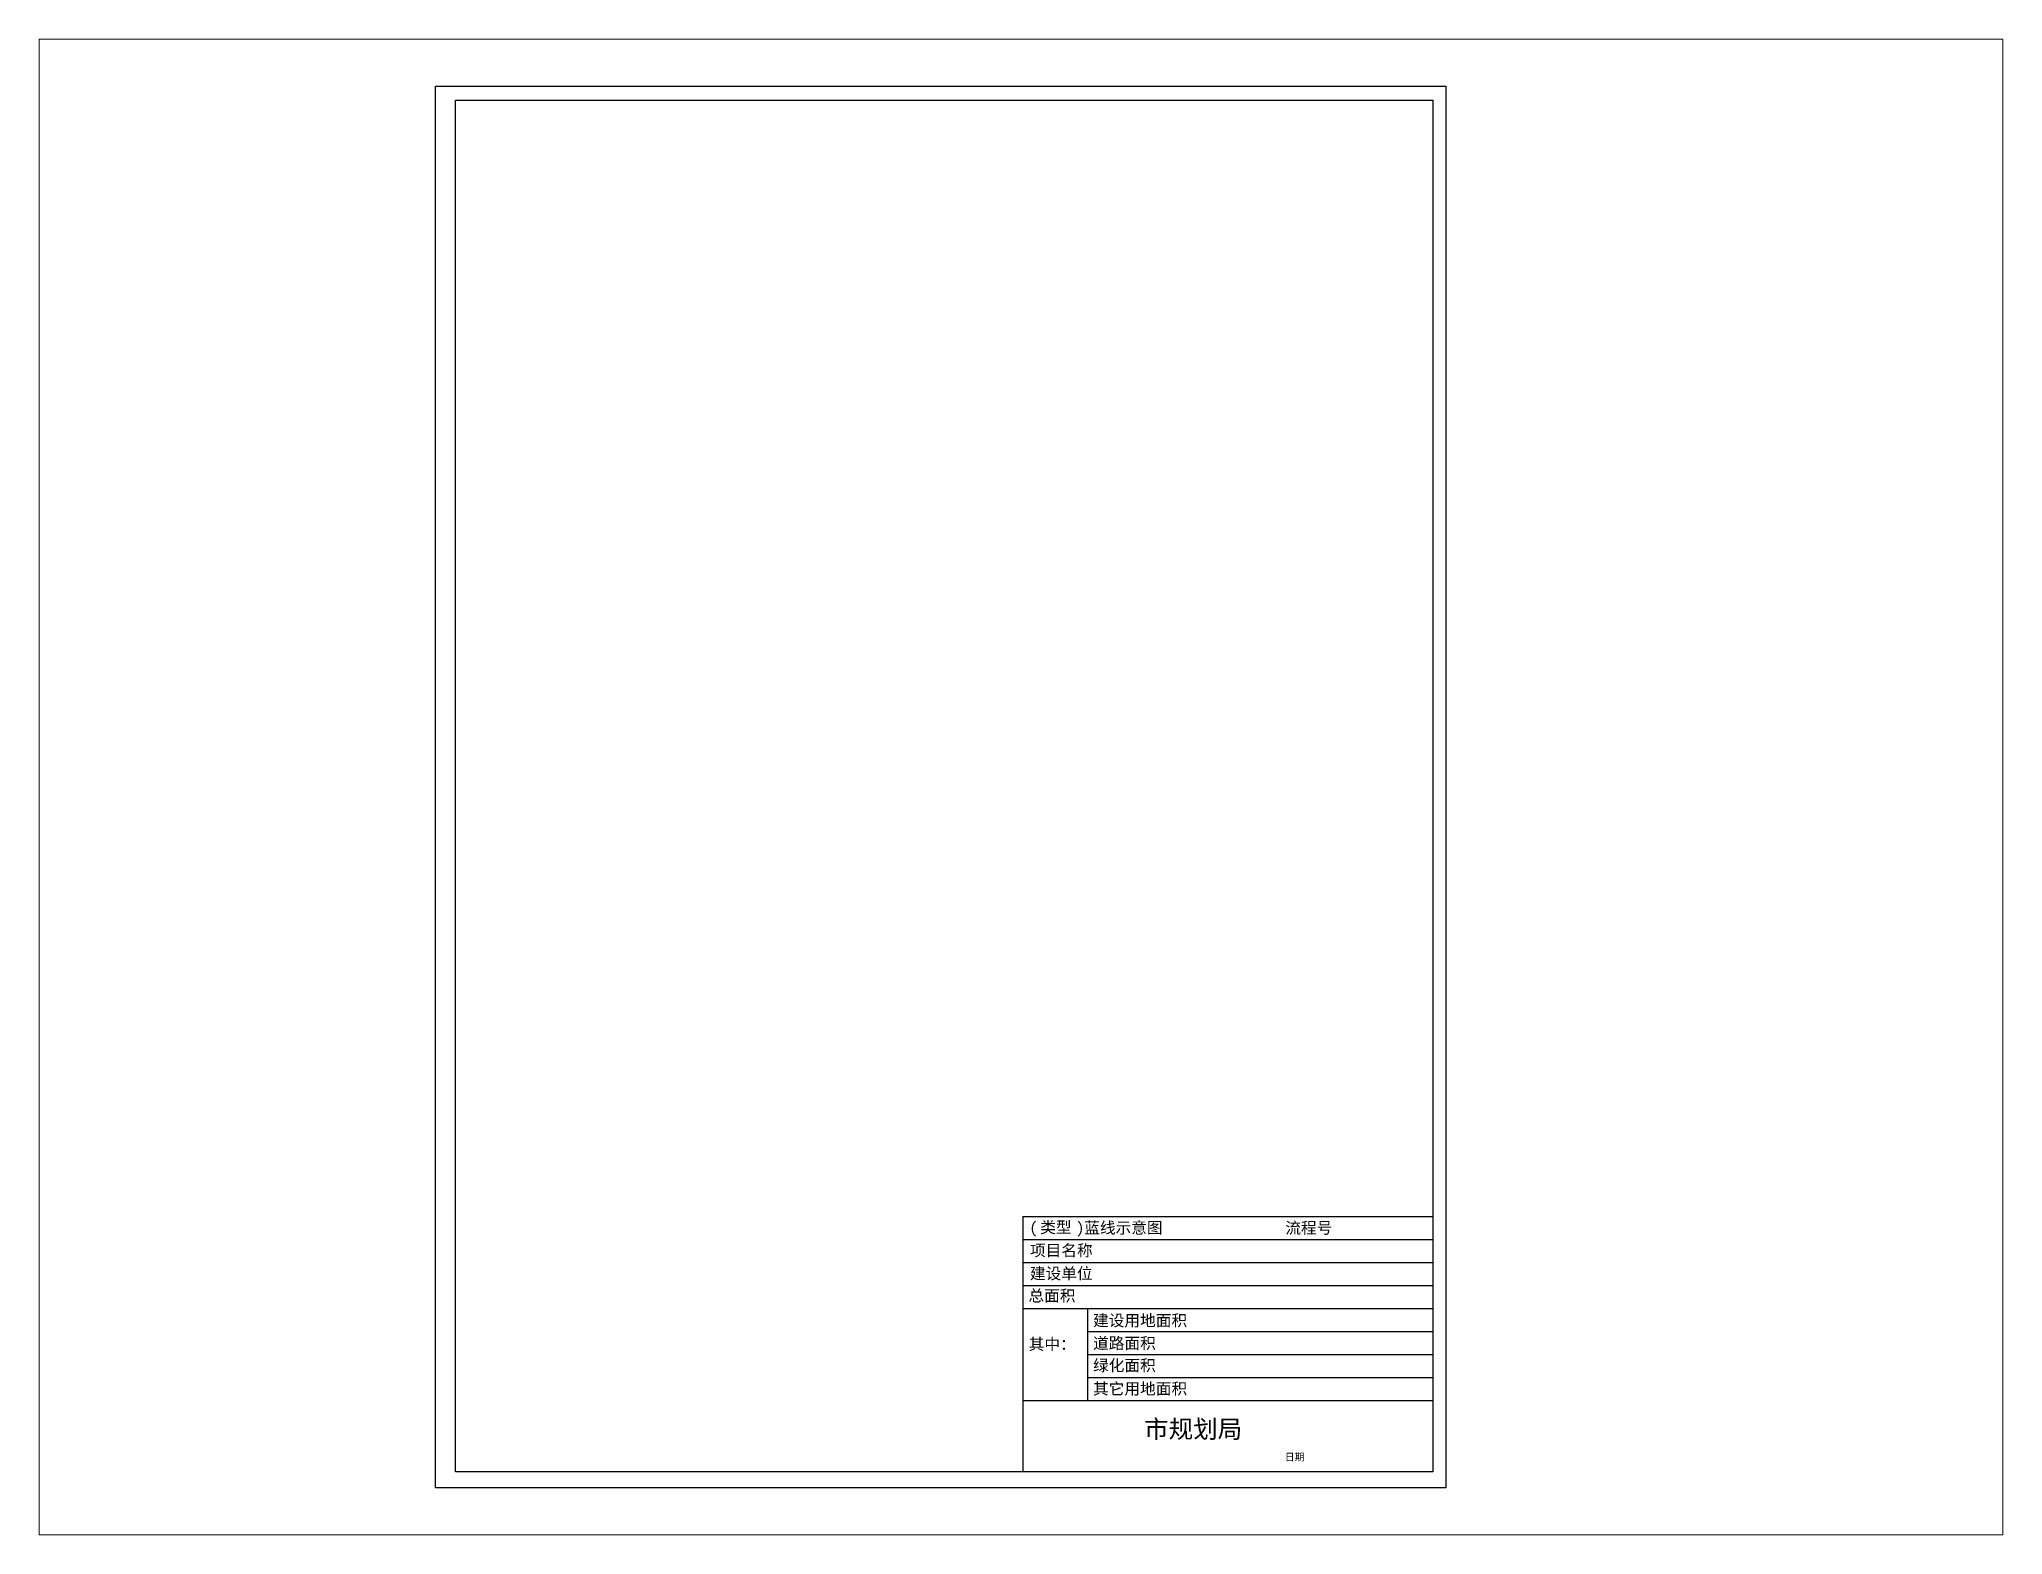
# Paper-space layout '布局1' of a CAD drawing. Extents: x 1.05 to 9.45, y 0.8 to 7.2.
# The model-space entities are those that its viewports show. They can reach past a viewport. Long polylines and large blocks are cut down to what shows.
import ezdxf

# ---------------------------------------------------------------- set-up
doc = ezdxf.new("R2010")
doc.units = 0
doc.header["$MEASUREMENT"] = 0
doc.layers.get('0').update_dxf_attribs({"linetype": 'CONTINUOUS'})
doc.layers.add('07', color=7, linetype='CONTINUOUS')
doc.layers.add('08', color=7, linetype='CONTINUOUS')
doc.styles.add('图框标注', font='SIMFANG.TTF')

msp = doc.modelspace()

# ---------------------------------------------------------------- linework, layer by layer
at = {"color": 5}
for p, q in [((0, 0), (0, 390.27)), ((0, 390.27), (281.2, 390.27)), ((281.2, 390.27), (281.2, 0)), ((281.2, 0), (0, 0))]:
    msp.add_line(p, q, dxfattribs=at)
at = {"layer": '07', "color": 5}
for p, q in [((5.56, 4.42), (5.56, 386.42)), ((163.43, 75.51), (163.43, 4.42)), ((163.43, 75.51), (277.56, 75.51)), ((163.43, 69.11), (277.56, 69.11)), ((163.43, 62.71), (277.56, 62.71)), ((163.43, 56.31), (277.56, 56.31)), ((163.43, 49.91), (277.56, 49.91)), ((181.48, 49.91), (181.48, 24.31)), ((181.48, 43.51), (277.56, 43.51)), ((181.48, 37.11), (277.56, 37.11)), ((181.48, 30.71), (277.56, 30.71)), ((163.43, 24.31), (277.56, 24.31)), ((277.56, 4.42), (5.56, 4.42))]:
    msp.add_line(p, q, dxfattribs=at)
at = {"layer": '08', "color": 5}
msp.add_lwpolyline([(277.56, 386.42), (277.56, 4.42), (77.64, 4.42), (5.56, 4.42), (5.56, 119.55), (5.56, 386.42)], close=True, dxfattribs=at)

# ---------------------------------------------------------------- texts
at = {"color": 5, "style": '图框标注'}
for s, p in [('(     )蓝线示意图', (165.3, 70.8)), ('其中：', (165.08, 38.4))]:
    msp.add_text(s, height=3.2, dxfattribs=at).set_placement(p)
for tag, p, s, height in [('类型', (168.29, 70.94), '', 3.2), ('流程号', (236.51, 70.77), '流程号', 3.2), ('项目名称', (165.43, 64.49), '项目名称:', 3.2), ('建设单位', (165.43, 58.08), '建设单位:', 3.2), ('总面积', (165.01, 51.89), '总用地面积:', 3.2), ('建设用地面积', (183, 45), '建设用地:', 3.2), ('道路面积', (183, 38.66), '道路用地:', 3.2), ('绿化面积', (183, 32.48), '绿化用地:', 3.2), ('其它用地面积', (183, 26), '其它用地面积', 3.2), ('市规划局', (197.23, 13.86), '厦门市规划局', 5), ('日期', (236.37, 7.58), '2008 年 01 月 01 日', 2)]:
    msp.add_attdef(tag, p, s, height=height, dxfattribs=at)

psp = doc.layouts.new('布局1')

# ---------------------------------------------------------------- viewports
at = {"layer": '0'}
psp.add_viewport(center=(5.25, 4), size=(8.4, 6.4), view_center_point=(162.9421, 195.1357), view_height=416.419487, dxfattribs=at)

doc.saveas('drawing.dxf')
